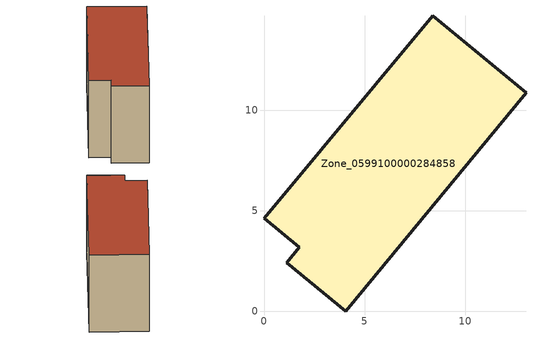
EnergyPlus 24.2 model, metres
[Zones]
Zone_0599100000284858
 floor ground (C_G): 1.12,2.43 1.75,3.19 0,4.63 8.37,14.69 13.01,10.85 4.05,0 z0
 wall outside (C_F): 1.75,3.19 1.12,2.43 4.05,0 13.01,10.85 8.37,14.69 0,4.63 1.75,3.19 z0:9.42
 roof outside (C_R): 8.37,14.69 0,4.63 1.75,3.19 1.12,2.43 4.05,0 13.01,10.85 z9.42
[BUILDING]
Pand.0599100000284858: North Axis=0; Terrain=City; Loads Convergence Tolerance Value=0.04; Temperature Convergence Tolerance Value=0.4; Solar Distribution=FullExterior; Maximum Number of Warmup Days=25; Minimum Number of Warmup Days=1
[Site:Location]
Rotterdam.The.Hague.AP_ZH_NLD Design_Conditions: Latitude=51.96; Longitude=4.45; Time Zone=1; Elevation=-4.5
[SITE:GROUNDTEMPERATURE:BUILDINGSURFACE]
18, 18, 18, 18, 18, 18, 18, 18, 18, 18, 18, 18
[MATERIAL] Thermal Absorptance=0.9; Solar Absorptance=0.7; Visible Absorptance=0.7
Name | Roughness | Thickness | Conductivity | Density | Specific Heat
G.TI.1946 | MediumSmooth | 0.15 | 1 | 540 | 1210
F.TI.1946 | Rough | 0.3 | 0.857143 | 1920 | 840
R.TI.1946 | MediumRough | 0.2 | 0.1 | 1500 | 1000
[CONSTRUCTION]
C_G: G.TI.1946
C_F: F.TI.1946
C_R: R.TI.1946
[ZONE]
Zone_0599100000284858: Type=1; Multiplier=1; Ceiling Height=Autocalculate; Volume=Autocalculate; Floor Area=autocalculate; Part of Total Floor Area=Yes
[ZONEINFILTRATION:DESIGNFLOWRATE]
Infil_Zone_0599100000284858: Zone or ZoneList or Space or SpaceList=Zone_0599100000284858; Schedule=AlwaysOn; Design Flow Rate Calculation Method=Flow/Area; Flow Rate per Floor Area=0.003; Constant Term Coefficient=1; Temperature Term Coefficient=0; Velocity Term Coefficient=0; Velocity Squared Term Coefficient=0
[HVACTEMPLATE:ZONE:IDEALLOADSAIRSYSTEM]
Zone_0599100000284858: Maximum Heating Supply Air Temperature=50; Minimum Cooling Supply Air Temperature=13; Maximum Heating Supply Air Humidity Ratio=0.0156; Minimum Cooling Supply Air Humidity Ratio=0.0077; Heating Limit=NoLimit; Cooling Limit=NoLimit; Dehumidification Control Type=ConstantSensibleHeatRatio; Cooling Sensible Heat Ratio=0.7; Dehumidification Setpoint=60; Humidification Control Type=None; Humidification Setpoint=30; Outdoor Air Method=None; Outdoor Air Flow Rate per Person=0.00944; Outdoor Air Flow Rate per Zone Floor Area=0; Outdoor Air Flow Rate per Zone=0; Demand Controlled Ventilation Type=None; Outdoor Air Economizer Type=NoEconomizer; Heat Recovery Type=None; Sensible Heat Recovery Effectiveness=0.7; Latent Heat Recovery Effectiveness=0.65
[ZONECONTROL:THERMOSTAT]
ThermostatControl_Zone_0599100000284858: Zone or ZoneList=Zone_0599100000284858; Control Type Schedule=DualSetpointControlType; Control 1=Thermostat_Zone_0599100000284858; Temperature Difference Between Cutout And Setpoint=0
[THERMOSTATSETPOINT:DUALSETPOINT]
Thermostat_Zone_0599100000284858: Heating Setpoint Temperature Schedule=HeatingSetpoint_Zone_0599100000284858; Cooling Setpoint Temperature Schedule=CoolingSetpoint_Zone_0599100000284858
[SCHEDULE:COMPACT]
HeatingSetpoint_Zone_0599100000284858: Through: 12/31, For: AllDays, Until: 24:00, 21
CoolingSetpoint_Zone_0599100000284858: Through: 12/31, For: AllDays, Until: 24:00, 24
DualSetpointControlType: Through: 12/31, For: AllDays, Until: 24:00, 4
AlwaysOn: Through: 12/31, For: AllDays, Until: 24:00, 1
